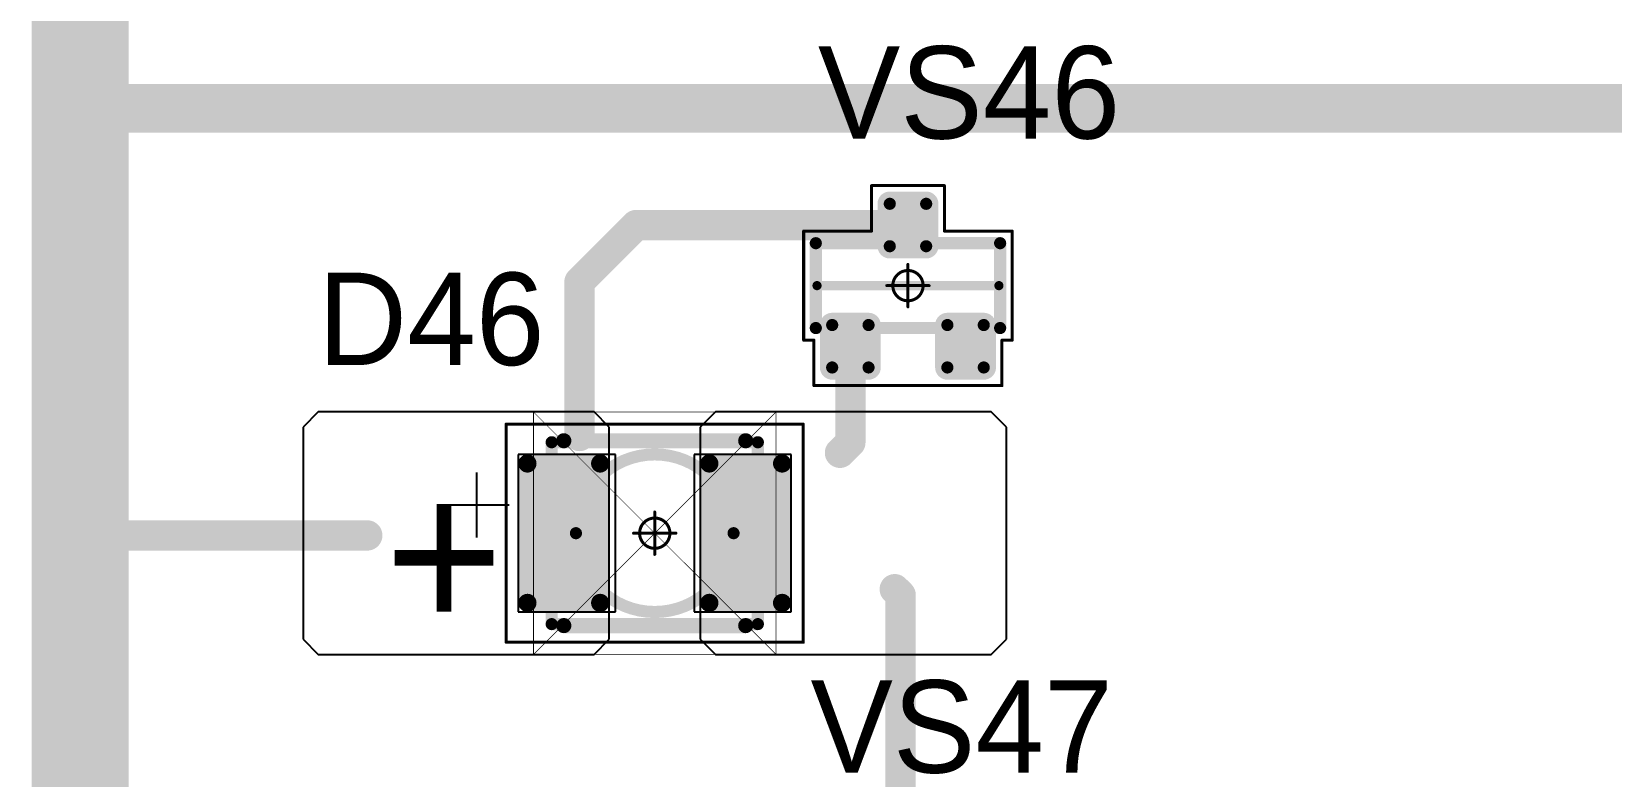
# Model space of a CAD drawing. Header units: millimetres. Extents: x 0 to 775, y 25 to 939.
# Drawn here: x 153.06 to 179.11, y 131.89 to 144.18 of the extents above; entities that cross this region are included whole.
import ezdxf

# ---------------------------------------------------------------- set-up
doc = ezdxf.new("R2010")
doc.units = ezdxf.units.MM
for name, color, linetype in [('Mechanical13', 56, 'Continuous'), ('Mechanical15', 56, 'Continuous'), ('Mechanical9', 56, 'Continuous'), ('TopLayer', 1, 'Continuous'), ('TopOverlay', 2, 'Continuous'), ('TopPaste', 8, 'Continuous'), ('TopSolder', 216, 'Continuous')]:
    doc.layers.add(name, color=color, linetype=linetype)

# ---------------------------------------------------------------- blocks, each defined once
blk = doc.blocks.new('SOT23_23')
at = {"layer": 'Mechanical13', "const_width": 0.2}
for points in [[(-0.7, 1.52), (0.7, 1.52)], [(-0.7, 1.52), (-0.7, -1.52)], [(0.7, 1.52), (0.7, -1.52)], [(-0.7, -1.52), (0.7, -1.52)]]:
    blk.add_lwpolyline(points, dxfattribs=at)
at = {"layer": 'Mechanical13', "const_width": 0.1}
for points in [[(-0.75, 1.52, 1), (-0.65, 1.52, 1)], [(-0.75, 1.52, 1), (-0.65, 1.52, 1)], [(0.65, 1.52, 1), (0.75, 1.52, 1)], [(0.65, 1.52, 1), (0.75, 1.52, 1)], [(-0.75, -1.52, 1), (-0.65, -1.52, 1)], [(-0.75, -1.52, 1), (-0.65, -1.52, 1)], [(0.65, -1.52, 1), (0.75, -1.52, 1)], [(0.65, -1.52, 1), (0.75, -1.52, 1)]]:
    blk.add_lwpolyline(points, format="xyb", close=True, dxfattribs=at)
at = {"layer": 'Mechanical15', "const_width": 0.05}
for points in [[(-1.65, 1.55), (-1.65, -1.55)], [(-1.65, 1.55), (-0.9, 1.55)], [(-0.9, 1.72), (-0.9, 1.55)], [(-0.9, 1.72), (0.9, 1.72)], [(0.9, 1.72), (0.9, 0.6)], [(0.9, 0.6), (1.65, 0.6)], [(1.65, 0.6), (1.65, -0.6)], [(0, 0.35), (0, -0.35)], [(-0.35, 0), (0.35, 0)], [(0.9, -0.6), (1.65, -0.6)], [(0.9, -0.6), (0.9, -1.72)], [(-1.65, -1.55), (-0.9, -1.55)], [(-0.9, -1.55), (-0.9, -1.72)], [(-0.9, -1.72), (0.9, -1.72)]]:
    blk.add_lwpolyline(points, dxfattribs=at)
at = {"layer": 'Mechanical15'}
for points, const_width in [([(-1.662, 1.55, 1), (-1.637, 1.55, 1)], 0.025), ([(-1.662, 1.55, 1), (-1.637, 1.55, 1)], 0.025), ([(-0.913, 1.72, 1), (-0.888, 1.72, 1)], 0.025), ([(-0.913, 1.72, 1), (-0.888, 1.72, 1)], 0.025), ([(-0.913, 1.55, 1), (-0.888, 1.55, 1)], 0.025), ([(-0.913, 1.55, 1), (-0.888, 1.55, 1)], 0.025), ([(0.888, 1.72, 1), (0.913, 1.72, 1)], 0.025), ([(0.888, 1.72, 1), (0.913, 1.72, 1)], 0.025), ([(0.888, 0.6, 1), (0.913, 0.6, 1)], 0.025), ([(0.888, 0.6, 1), (0.913, 0.6, 1)], 0.025), ([(1.637, 0.6, 1), (1.662, 0.6, 1)], 0.025), ([(1.637, 0.6, 1), (1.662, 0.6, 1)], 0.025), ([(0.25, 0, 1), (-0.25, 0, 1)], 0.05), ([(-0.012, 0.35, 1), (0.012, 0.35, 1)], 0.025), ([(-0.362, 0, 1), (-0.337, 0, 1)], 0.025), ([(-0.262, 0, 1), (-0.238, 0, 1)], 0.025), ([(0.238, 0, 1), (0.262, 0, 1)], 0.025), ([(0.337, 0, 1), (0.362, 0, 1)], 0.025), ([(-0.012, -0.35, 1), (0.012, -0.35, 1)], 0.025), ([(0.888, -0.6, 1), (0.913, -0.6, 1)], 0.025), ([(0.888, -0.6, 1), (0.913, -0.6, 1)], 0.025), ([(1.637, -0.6, 1), (1.662, -0.6, 1)], 0.025), ([(1.637, -0.6, 1), (1.662, -0.6, 1)], 0.025), ([(-1.662, -1.55, 1), (-1.637, -1.55, 1)], 0.025), ([(-1.662, -1.55, 1), (-1.637, -1.55, 1)], 0.025), ([(-0.913, -1.55, 1), (-0.888, -1.55, 1)], 0.025), ([(-0.913, -1.55, 1), (-0.888, -1.55, 1)], 0.025), ([(-0.913, -1.72, 1), (-0.888, -1.72, 1)], 0.025), ([(-0.913, -1.72, 1), (-0.888, -1.72, 1)], 0.025), ([(0.888, -1.72, 1), (0.913, -1.72, 1)], 0.025), ([(0.888, -1.72, 1), (0.913, -1.72, 1)], 0.025)]:
    blk.add_lwpolyline(points, format="xyb", close=True, dxfattribs=dict(at, const_width=const_width))
at = {"layer": 'TopLayer', "const_width": 0.1}
for points in [[(-1.4, 1.25, 1), (-1.3, 1.25, 1)], [(-0.7, 1.25, 1), (-0.6, 1.25, 1)], [(-1.4, 0.65, 1), (-1.3, 0.65, 1)], [(-0.7, 0.65, 1), (-0.6, 0.65, 1)], [(0.6, 0.3, 1), (0.7, 0.3, 1)], [(1.3, 0.3, 1), (1.4, 0.3, 1)], [(0.6, -0.3, 1), (0.7, -0.3, 1)], [(1.3, -0.3, 1), (1.4, -0.3, 1)], [(-1.4, -0.65, 1), (-1.3, -0.65, 1)], [(-0.7, -0.65, 1), (-0.6, -0.65, 1)], [(-1.4, -1.25, 1), (-1.3, -1.25, 1)], [(-0.7, -1.25, 1), (-0.6, -1.25, 1)]]:
    blk.add_lwpolyline(points, format="xyb", close=True, dxfattribs=at)
at = {"layer": 'TopLayer'}
for points in [[(-1.35, 1.35), (-1.35, 0.55), (-0.65, 1.35), (-0.65, 0.55)], [(-1.45, 1.25), (-1.45, 0.65), (-0.55, 1.25), (-0.55, 0.65)], [(0.55, 0.3), (0.55, -0.3), (1.45, 0.3), (1.45, -0.3)], [(0.65, 0.4), (0.65, -0.4), (1.35, 0.4), (1.35, -0.4)], [(-1.45, -0.65), (-1.45, -1.25), (-0.55, -0.65), (-0.55, -1.25)], [(-1.35, -0.55), (-1.35, -1.35), (-0.65, -0.55), (-0.65, -1.35)]]:
    blk.add_solid(points, dxfattribs=at)
at = {"layer": 'TopOverlay', "const_width": 0.15}
blk.add_lwpolyline([(0, 1.5), (0, -1.5)], dxfattribs=at)
at = {"layer": 'TopOverlay', "const_width": 0.075}
for points in [[(-0.038, 1.5, 1), (0.038, 1.5, 1)], [(-0.038, -1.5, 1), (0.038, -1.5, 1)]]:
    blk.add_lwpolyline(points, format="xyb", close=True, dxfattribs=at)
at = {"layer": 'TopPaste', "const_width": 0.075}
for points in [[(-1.387, 1.25, 1), (-1.313, 1.25, 1)], [(-0.687, 1.25, 1), (-0.613, 1.25, 1)], [(-1.387, 0.65, 1), (-1.313, 0.65, 1)], [(-0.687, 0.65, 1), (-0.613, 0.65, 1)], [(0.613, 0.3, 1), (0.687, 0.3, 1)], [(1.313, 0.3, 1), (1.387, 0.3, 1)], [(0.613, -0.3, 1), (0.687, -0.3, 1)], [(1.313, -0.3, 1), (1.387, -0.3, 1)], [(-1.387, -0.65, 1), (-1.313, -0.65, 1)], [(-0.687, -0.65, 1), (-0.613, -0.65, 1)], [(-1.387, -1.25, 1), (-1.313, -1.25, 1)], [(-0.687, -1.25, 1), (-0.613, -1.25, 1)]]:
    blk.add_lwpolyline(points, format="xyb", close=True, dxfattribs=at)
at = {"layer": 'TopPaste'}
for points in [[(-1.35, 1.325), (-1.35, 0.575), (-0.65, 1.325), (-0.65, 0.575)], [(-1.425, 1.25), (-1.425, 0.65), (-0.575, 1.25), (-0.575, 0.65)], [(0.575, 0.3), (0.575, -0.3), (1.425, 0.3), (1.425, -0.3)], [(0.65, 0.375), (0.65, -0.375), (1.35, 0.375), (1.35, -0.375)], [(-1.425, -0.65), (-1.425, -1.25), (-0.575, -0.65), (-0.575, -1.25)], [(-1.35, -0.575), (-1.35, -1.325), (-0.65, -0.575), (-0.65, -1.325)]]:
    blk.add_solid(points, dxfattribs=at)
at = {"layer": 'TopSolder', "const_width": 0.202}
for points in [[(-1.451, 1.25, 1), (-1.249, 1.25, 1)], [(-0.751, 1.25, 1), (-0.549, 1.25, 1)], [(-1.451, 0.65, 1), (-1.249, 0.65, 1)], [(-0.751, 0.65, 1), (-0.549, 0.65, 1)], [(0.549, 0.3, 1), (0.751, 0.3, 1)], [(1.249, 0.3, 1), (1.451, 0.3, 1)], [(0.549, -0.3, 1), (0.751, -0.3, 1)], [(1.249, -0.3, 1), (1.451, -0.3, 1)], [(-1.451, -0.65, 1), (-1.249, -0.65, 1)], [(-0.751, -0.65, 1), (-0.549, -0.65, 1)], [(-1.451, -1.25, 1), (-1.249, -1.25, 1)], [(-0.751, -1.25, 1), (-0.549, -1.25, 1)]]:
    blk.add_lwpolyline(points, format="xyb", close=True, dxfattribs=at)
at = {"layer": 'TopSolder'}
for points in [[(-1.35, 1.452), (-1.35, 0.448), (-0.65, 1.452), (-0.65, 0.448)], [(-1.552, 1.25), (-1.552, 0.65), (-0.448, 1.25), (-0.448, 0.65)], [(0.448, 0.3), (0.448, -0.3), (1.552, 0.3), (1.552, -0.3)], [(0.65, 0.502), (0.65, -0.502), (1.35, 0.502), (1.35, -0.502)], [(-1.35, -0.448), (-1.35, -1.452), (-0.65, -0.448), (-0.65, -1.452)], [(-1.552, -0.65), (-1.552, -1.25), (-0.448, -0.65), (-0.448, -1.25)]]:
    blk.add_solid(points, dxfattribs=at)
blk = doc.blocks.new('T66G_116')
at = {"layer": 'Mechanical13'}
for p, q in [((2.936, 0.071), (2.936, -1)), ((2.4, -0.464), (3.471, -0.464))]:
    blk.add_line(p, q, dxfattribs=at)
at = {"layer": 'Mechanical13', "const_width": 0.2}
for points in [[(-1.7, 1.5), (-1.7, -1.5)], [(1.7, 1.5), (-1.7, 1.5)], [(1.7, 1.5), (1.7, -1.5)], [(1.7, -1.5), (-1.7, -1.5)]]:
    blk.add_lwpolyline(points, dxfattribs=at)
at = {"layer": 'Mechanical13'}
for points, const_width in [([(-1.75, 1.5, 1), (-1.65, 1.5, 1)], 0.1), ([(-1.75, 1.5, 1), (-1.65, 1.5, 1)], 0.1), ([(1.65, 1.5, 1), (1.75, 1.5, 1)], 0.1), ([(1.65, 1.5, 1), (1.75, 1.5, 1)], 0.1), ([(1.3, 0, 1), (-1.3, 0, 1)], 0.2), ([(-1.35, 0, 1), (-1.25, 0, 1)], 0.1), ([(1.25, 0, 1), (1.35, 0, 1)], 0.1), ([(-1.75, -1.5, 1), (-1.65, -1.5, 1)], 0.1), ([(-1.75, -1.5, 1), (-1.65, -1.5, 1)], 0.1), ([(1.65, -1.5, 1), (1.75, -1.5, 1)], 0.1), ([(1.65, -1.5, 1), (1.75, -1.5, 1)], 0.1)]:
    blk.add_lwpolyline(points, format="xyb", close=True, dxfattribs=dict(at, const_width=const_width))
at = {"layer": 'Mechanical15', "const_width": 0.05}
for points in [[(2.45, 1.8), (-2.45, 1.8)], [(-2.45, 1.8), (-2.45, -1.8)], [(2.45, 1.8), (2.45, -1.8)], [(0, 0.35), (0, -0.35)], [(0.35, 0), (-0.35, 0)], [(2.45, -1.8), (-2.45, -1.8)]]:
    blk.add_lwpolyline(points, dxfattribs=at)
at = {"layer": 'Mechanical15'}
for points, const_width in [([(-2.462, 1.8, 1), (-2.438, 1.8, 1)], 0.025), ([(-2.462, 1.8, 1), (-2.438, 1.8, 1)], 0.025), ([(2.438, 1.8, 1), (2.462, 1.8, 1)], 0.025), ([(2.438, 1.8, 1), (2.462, 1.8, 1)], 0.025), ([(0.25, 0, 1), (-0.25, 0, 1)], 0.05), ([(-0.012, 0.35, 1), (0.012, 0.35, 1)], 0.025), ([(-0.362, 0, 1), (-0.337, 0, 1)], 0.025), ([(-0.262, 0, 1), (-0.238, 0, 1)], 0.025), ([(0.238, 0, 1), (0.262, 0, 1)], 0.025), ([(0.337, 0, 1), (0.362, 0, 1)], 0.025), ([(-0.012, -0.35, 1), (0.012, -0.35, 1)], 0.025), ([(-2.462, -1.8, 1), (-2.438, -1.8, 1)], 0.025), ([(-2.462, -1.8, 1), (-2.438, -1.8, 1)], 0.025), ([(2.438, -1.8, 1), (2.462, -1.8, 1)], 0.025), ([(2.438, -1.8, 1), (2.462, -1.8, 1)], 0.025)]:
    blk.add_lwpolyline(points, format="xyb", close=True, dxfattribs=dict(at, const_width=const_width))
at = {"layer": 'TopLayer'}
for p, q in [((-5.55, 2), (-5.8, 1.75)), ((-1, 2), (-5.55, 2)), ((-0.75, 1.75), (-1, 2)), ((1, 2), (0.75, 1.75)), ((5.55, 2), (1, 2)), ((5.8, 1.75), (5.55, 2)), ((-5.8, 1.75), (-5.8, -1.75)), ((-0.75, -1.75), (-0.75, 1.75)), ((0.75, 1.75), (0.75, -1.75)), ((5.8, -1.75), (5.8, 1.75)), ((-5.8, -1.75), (-5.55, -2)), ((-1, -2), (-0.75, -1.75)), ((0.75, -1.75), (1, -2)), ((5.55, -2), (5.8, -1.75)), ((-5.55, -2), (-1, -2)), ((1, -2), (5.55, -2))]:
    blk.add_line(p, q, dxfattribs=at)
at = {"layer": 'TopLayer', "const_width": 0.15}
for points in [[(-2.175, 1.15, 1), (-2.025, 1.15, 1)], [(-0.975, 1.15, 1), (-0.825, 1.15, 1)], [(0.825, 1.15, 1), (0.975, 1.15, 1)], [(2.025, 1.15, 1), (2.175, 1.15, 1)], [(-2.175, -1.15, 1), (-2.025, -1.15, 1)], [(-0.975, -1.15, 1), (-0.825, -1.15, 1)], [(0.825, -1.15, 1), (0.975, -1.15, 1)], [(2.025, -1.15, 1), (2.175, -1.15, 1)]]:
    blk.add_lwpolyline(points, format="xyb", close=True, dxfattribs=at)
at = {"layer": 'TopLayer'}
for points in [[(-0.75, 1.15), (-2.25, 1.15), (-0.75, -1.15), (-2.25, -1.15)], [(-0.9, 1.3), (-2.1, 1.3), (-0.9, -1.3), (-2.1, -1.3)], [(2.25, 1.15), (0.75, 1.15), (2.25, -1.15), (0.75, -1.15)], [(2.1, 1.3), (0.9, 1.3), (2.1, -1.3), (0.9, -1.3)]]:
    blk.add_solid(points, dxfattribs=at)
at = {"layer": 'TopOverlay', "const_width": 0.25}
for points in [[(1.5, 1.525), (-1.5, 1.525)], [(1.5, -1.525), (-1.5, -1.525)]]:
    blk.add_lwpolyline(points, dxfattribs=at)
at = {"layer": 'TopOverlay', "const_width": 0.125}
for points in [[(-1.562, 1.525, 1), (-1.438, 1.525, 1)], [(1.438, 1.525, 1), (1.562, 1.525, 1)], [(-1.562, -1.525, 1), (-1.438, -1.525, 1)], [(1.438, -1.525, 1), (1.562, -1.525, 1)]]:
    blk.add_lwpolyline(points, format="xyb", close=True, dxfattribs=at)
at = {"layer": 'TopPaste', "const_width": 0.125}
for points in [[(-2.163, 1.15, 1), (-2.038, 1.15, 1)], [(-0.963, 1.15, 1), (-0.838, 1.15, 1)], [(0.838, 1.15, 1), (0.963, 1.15, 1)], [(2.038, 1.15, 1), (2.163, 1.15, 1)], [(-2.163, -1.15, 1), (-2.038, -1.15, 1)], [(-0.963, -1.15, 1), (-0.838, -1.15, 1)], [(0.838, -1.15, 1), (0.963, -1.15, 1)], [(2.038, -1.15, 1), (2.163, -1.15, 1)]]:
    blk.add_lwpolyline(points, format="xyb", close=True, dxfattribs=at)
at = {"layer": 'TopPaste'}
for points in [[(-0.775, 1.15), (-2.225, 1.15), (-0.775, -1.15), (-2.225, -1.15)], [(-0.9, 1.275), (-2.1, 1.275), (-0.9, -1.275), (-2.1, -1.275)], [(2.225, 1.15), (0.775, 1.15), (2.225, -1.15), (0.775, -1.15)], [(2.1, 1.275), (0.9, 1.275), (2.1, -1.275), (0.9, -1.275)]]:
    blk.add_solid(points, dxfattribs=at)
at = {"layer": 'TopSolder'}
for p, q in [((-2.25, 1.3), (-2.25, -1.3)), ((-0.65, 1.3), (-2.25, 1.3)), ((-0.65, -1.3), (-0.65, 1.3)), ((0.65, 1.3), (0.65, -1.3)), ((2.25, 1.3), (0.65, 1.3)), ((2.25, -1.3), (2.25, 1.3)), ((-2.25, -1.3), (-0.65, -1.3)), ((0.65, -1.3), (2.25, -1.3))]:
    blk.add_line(p, q, dxfattribs=at)
at = {"layer": 'TopOverlay'}
blk.add_text('+', height=2.5, dxfattribs=at).set_placement((2.5, -0.8))

msp = doc.modelspace()

# ---------------------------------------------------------------- linework, layer by layer
at = {"layer": 'Mechanical9'}
for points, const_width in [([(161.333, 137.9), (165.333, 137.9)], 0.0127), ([(161.333, 133.9), (161.333, 137.9)], 0.0127), ([(161.333, 133.9), (165.333, 137.9)], 0.01), ([(161.333, 137.9), (165.333, 133.9)], 0.01), ([(165.333, 133.9), (165.333, 137.9)], 0.0127), ([(161.333, 133.9), (165.333, 133.9)], 0.0127)]:
    msp.add_lwpolyline(points, dxfattribs=dict(at, const_width=const_width))
for points, const_width in [([(161.33, 137.9, 1), (161.336, 137.9, 1)], 0.00635), ([(161.33, 137.9, 1), (161.336, 137.9, 1)], 0.00635), ([(161.33, 137.9, 1), (161.335, 137.9, 1)], 0.005), ([(165.33, 137.9, 1), (165.336, 137.9, 1)], 0.00635), ([(165.33, 137.9, 1), (165.336, 137.9, 1)], 0.00635), ([(165.33, 137.9, 1), (165.335, 137.9, 1)], 0.005), ([(161.33, 133.9, 1), (161.336, 133.9, 1)], 0.00635), ([(161.33, 133.9, 1), (161.336, 133.9, 1)], 0.00635), ([(161.33, 133.9, 1), (161.335, 133.9, 1)], 0.005), ([(165.33, 133.9, 1), (165.336, 133.9, 1)], 0.00635), ([(165.33, 133.9, 1), (165.336, 133.9, 1)], 0.00635), ([(165.33, 133.9, 1), (165.335, 133.9, 1)], 0.005)]:
    msp.add_lwpolyline(points, format="xyb", close=True, dxfattribs=dict(at, const_width=const_width))
at = {"layer": 'TopLayer'}
for points, const_width in [([(153.856, 142.626), (153.856, 167.308)], 1.6), ([(153.856, 136.148), (153.856, 142.626)], 1.6), ([(153.856, 142.626), (154.138, 142.909)], 0.8), ([(154.138, 142.909), (182.339, 142.909)], 0.8), ([(162.092, 140.048), (163.028, 140.984)], 0.5), ([(163.028, 140.984), (167.509, 140.984)], 0.5), ([(162.092, 137.503), (162.092, 140.048)], 0.5), ([(166.559, 137.396), (166.559, 138.984)], 0.5), ([(166.388, 137.226), (166.559, 137.396)], 0.5), ([(153.856, 115.21), (153.856, 136.148)], 1.6), ([(153.856, 136.148), (154.141, 135.863)], 0.5), ([(154.141, 135.863), (158.592, 135.863)], 0.5), ([(167.291, 134.976), (167.388, 134.88)], 0.5), ([(167.388, 130.524), (167.388, 134.88)], 0.5)]:
    msp.add_lwpolyline(points, dxfattribs=dict(at, const_width=const_width))
for points, const_width in [([(153.456, 142.626, 1), (154.256, 142.626, 1)], 0.8), ([(153.456, 142.626, 1), (154.256, 142.626, 1)], 0.8), ([(153.938, 142.909, 1), (154.338, 142.909, 1)], 0.4), ([(153.938, 142.909, 1), (154.338, 142.909, 1)], 0.4), ([(153.656, 142.626, 1), (154.056, 142.626, 1)], 0.4), ([(162.903, 140.984, 1), (163.153, 140.984, 1)], 0.25), ([(162.903, 140.984, 1), (163.153, 140.984, 1)], 0.25), ([(167.384, 140.984, 1), (167.634, 140.984, 1)], 0.25), ([(161.967, 140.048, 1), (162.217, 140.048, 1)], 0.25), ([(161.967, 140.048, 1), (162.217, 140.048, 1)], 0.25), ([(166.434, 138.984, 1), (166.684, 138.984, 1)], 0.25), ([(161.967, 137.503, 1), (162.217, 137.503, 1)], 0.25), ([(166.434, 137.396, 1), (166.684, 137.396, 1)], 0.25), ([(166.434, 137.396, 1), (166.684, 137.396, 1)], 0.25), ([(166.263, 137.226, 1), (166.513, 137.226, 1)], 0.25), ([(153.456, 136.148, 1), (154.256, 136.148, 1)], 0.8), ([(153.456, 136.148, 1), (154.256, 136.148, 1)], 0.8), ([(153.731, 136.148, 1), (153.981, 136.148, 1)], 0.25), ([(154.016, 135.863, 1), (154.266, 135.863, 1)], 0.25), ([(154.016, 135.863, 1), (154.266, 135.863, 1)], 0.25), ([(158.467, 135.863, 1), (158.717, 135.863, 1)], 0.25), ([(167.166, 134.976, 1), (167.416, 134.976, 1)], 0.25), ([(167.263, 134.88, 1), (167.513, 134.88, 1)], 0.25), ([(167.263, 134.88, 1), (167.513, 134.88, 1)], 0.25)]:
    msp.add_lwpolyline(points, format="xyb", close=True, dxfattribs=dict(at, const_width=const_width))

# ---------------------------------------------------------------- block references
for name, p, rotation in [('SOT23_23', (167.509, 139.984), 90), ('T66G_116', (163.333, 135.9), 180)]:
    msp.add_blockref(name, p, dxfattribs=dict(rotation=rotation))

# ---------------------------------------------------------------- texts
at = {"layer": 'TopOverlay'}
for s, p in [('VS46', (166.023, 142.41)), ('D46', (157.777, 138.674)), ('VS47', (165.902, 131.949))]:
    msp.add_text(s, height=1.524, dxfattribs=at).set_placement(p)

doc.saveas('drawing.dxf')
